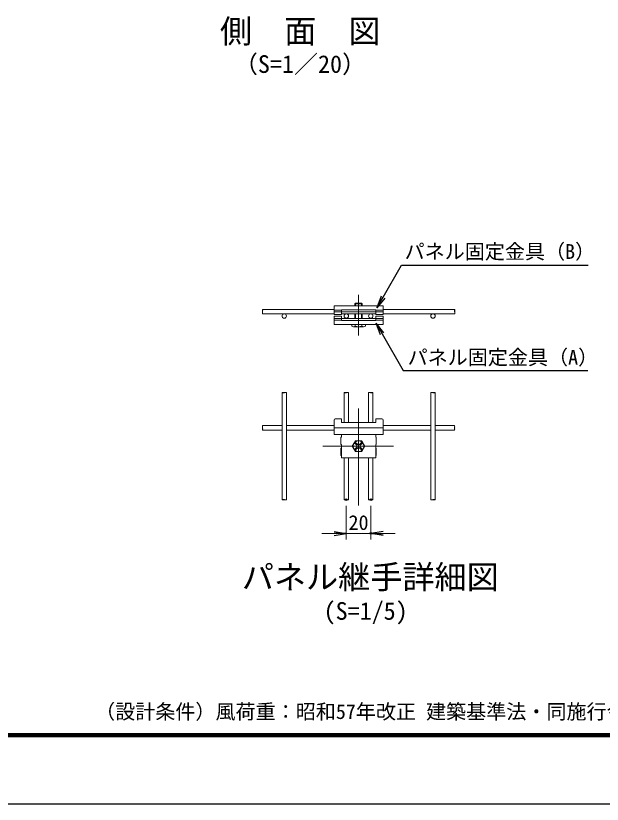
# Model space of a CAD drawing. Units: millimetres, scale not verified, with parts at other scales. Extents: x -4200 to 4200, y -2970 to 2970.
# Drawn here: x -610 to 1308, y -2970 to -393 of the extents above; entities that cross this region are included whole.
import ezdxf
from ezdxf.enums import TextEntityAlignment as Align

# ---------------------------------------------------------------- set-up
doc = ezdxf.new("R2010")
doc.units = ezdxf.units.MM
doc.header["$LTSCALE"] = 10
doc.header["$PDMODE"] = 32
doc.header["$PDSIZE"] = 5
doc.linetypes.add('USER1', pattern=[50.8, 31.75, -6.35, 6.35, -6.35])
for name, color, linetype, lineweight in [('0-0_D-STR-DIM', 7, 'Continuous', 13), ('0-1_D-STR3', 3, 'Continuous', 13), ('0-2_D-BMK', 2, 'USER1', 13), ('0-4_D-STR2', 7, 'Continuous', 13), ('0-5_0', 7, 'Continuous', 25), ('0-7_D-STR-TXT', 7, 'Continuous', 25), ('0-D_D-TTL', 7, 'Continuous', 25)]:
    doc.layers.add(name, color=color, linetype=linetype, lineweight=lineweight)
doc.layers.add('0-6_Defpoints', color=7, linetype='Continuous')
doc.layers.add('0-8_D-TTL-TXT', color=7, linetype='Continuous')
doc.styles.add('ＭＳ ゴシック', font='')
doc.styles.get('ＭＳ ゴシック').set_extended_font_data('MS Gothic')

# ---------------------------------------------------------------- blocks, each defined once
blk = doc.blocks.new('_Open')
at = {"layer": '0-5_0'}
blk.add_line((-10, 1.667), (0, 0), dxfattribs=at)
blk.add_lwpolyline([(-10, -1.667), (0, 0), (-10, 0)], dxfattribs=at)
blk = doc.blocks.new('MLeader5')
at = {"layer": '0-0_D-STR-DIM', "lineweight": 25}
blk.add_line((582.61, -1435.5), (568.39, -1397.53), dxfattribs=at)
for points in [[(594.16, -1428.83), (568.39, -1397.53), (588.39, -1432.17)], [(588.39, -1432.17), (657.5, -1551.88), (1253.46, -1551.88), (1260.66, -1551.88)]]:
    blk.add_lwpolyline(points, dxfattribs=at)
blk = doc.blocks.new('MLeader6')
at = {"layer": '0-0_D-STR-DIM', "lineweight": 25}
blk.add_line((597.19, -1316.18), (571.42, -1347.49), dxfattribs=at)
for points in [[(591.42, -1312.85), (651.76, -1208.33), (1254.99, -1208.33), (1262.19, -1208.33)], [(585.64, -1309.52), (571.42, -1347.49), (591.42, -1312.85)]]:
    blk.add_lwpolyline(points, dxfattribs=at)

msp = doc.modelspace()

# ---------------------------------------------------------------- linework, layer by layer
at = {"layer": '0-0_D-STR-DIM'}
for p, q in [((471.2, -1994.52), (471.2, -2104.77)), ((551.2, -1994.52), (551.2, -2104.77)), ((431.2, -2084.77), (391.2, -2084.77)), ((471.2, -2084.77), (551.2, -2084.77)), ((591.2, -2084.77), (631.2, -2084.77))]:
    msp.add_line(p, q, dxfattribs=at)
at = {"layer": '0-1_D-STR3'}
for p, q in [((499.2, -1334.91), (499.2, -1341.31)), ((501.63, -1332.49), (501.63, -1341.31)), ((501.63, -1332.49), (521.03, -1332.49)), ((521.03, -1332.49), (521.03, -1341.31)), ((521.03, -1332.49), (523.45, -1334.91)), ((523.45, -1334.91), (523.45, -1341.31)), ((591.33, -1341.13), (431.33, -1341.13)), ((431.33, -1369.13), (431.33, -1341.13)), ((431.33, -1355.13), (455.33, -1355.13)), ((431.33, -1361.13), (455.33, -1361.13)), ((567.33, -1354.22), (455.33, -1354.22)), ((455.33, -1354.22), (455.33, -1369.13)), ((567.33, -1361.13), (455.33, -1361.13)), ((567.33, -1354.22), (567.33, -1369.13)), ((567.33, -1355.13), (591.33, -1355.13)), ((567.33, -1361.13), (591.33, -1361.13)), ((591.33, -1369.13), (591.33, -1341.13)), ((455.33, -1369.13), (431.33, -1369.13)), ((455.33, -1374.34), (431.33, -1374.34)), ((431.33, -1374.34), (431.33, -1402.34)), ((431.33, -1382.34), (455.33, -1382.34)), ((431.33, -1388.34), (455.33, -1388.34)), ((455.33, -1389.25), (455.33, -1374.34)), ((567.33, -1382.34), (455.33, -1382.34)), ((567.33, -1389.25), (455.33, -1389.25)), ((499.2, -1382.34), (499.2, -1367.13)), ((501.63, -1382.34), (501.63, -1367.13)), ((521.03, -1382.34), (521.03, -1367.13)), ((523.45, -1382.34), (523.45, -1367.13)), ((591.33, -1369.13), (567.33, -1369.13)), ((591.33, -1374.34), (567.33, -1374.34)), ((567.33, -1389.25), (567.33, -1374.34)), ((567.33, -1382.34), (591.33, -1382.34)), ((567.33, -1388.34), (591.33, -1388.34)), ((591.33, -1374.34), (591.33, -1402.34)), ((591.33, -1402.34), (431.33, -1402.34)), ((489.3, -1402.51), (489.3, -1402.34)), ((489.3, -1402.51), (489.3, -1407.96)), ((494.81, -1409.43), (527.85, -1409.43)), ((500.31, -1402.51), (500.31, -1402.34)), ((500.31, -1402.51), (500.31, -1407.96)), ((522.34, -1402.51), (522.34, -1402.34)), ((522.34, -1402.51), (522.34, -1407.96)), ((533.35, -1402.51), (533.35, -1402.34)), ((533.35, -1407.96), (533.35, -1402.51)), ((431.2, -1714.63), (431.2, -1761.76)), ((455.2, -1710.63), (435.2, -1710.63)), ((455.2, -1722.79), (455.2, -1710.63)), ((567.2, -1722.79), (455.2, -1722.79)), ((567.2, -1710.63), (587.2, -1710.63)), ((567.2, -1722.79), (567.2, -1710.63)), ((591.2, -1714.63), (591.2, -1761.76)), ((431.2, -1739.76), (591.2, -1739.76)), ((591.2, -1761.76), (431.2, -1761.76)), ((453.2, -1769.76), (455.2, -1769.76)), ((453.2, -1769.76), (453.2, -1793.76)), ((455.2, -1761.76), (455.2, -1769.76)), ((567.2, -1761.76), (567.2, -1769.76)), ((567.2, -1769.76), (569.2, -1769.76)), ((569.2, -1769.76), (569.2, -1793.76)), ((453.2, -1793.76), (455.2, -1793.76)), ((455.2, -1793.76), (455.2, -1837.76)), ((501.01, -1782.11), (490.81, -1799.76)), ((501.01, -1817.42), (490.81, -1799.76)), ((499.89, -1791.28), (505.54, -1796.94)), ((499.89, -1808.25), (505.54, -1802.59)), ((501.01, -1782.11), (521.39, -1782.11)), ((502.71, -1788.45), (508.37, -1794.11)), ((519.68, -1788.45), (514.03, -1794.11)), ((522.51, -1791.28), (516.86, -1796.94)), ((522.51, -1808.25), (516.86, -1802.59)), ((521.39, -1782.11), (531.59, -1799.76)), ((567.2, -1793.76), (569.2, -1793.76)), ((567.2, -1793.76), (567.2, -1837.76)), ((453.2, -1805.76), (455.2, -1805.76)), ((453.2, -1805.76), (453.2, -1829.76)), ((502.71, -1811.08), (508.37, -1805.42)), ((519.68, -1811.08), (514.03, -1805.42)), ((567.2, -1805.76), (569.2, -1805.76)), ((569.2, -1805.76), (569.2, -1829.76)), ((453.2, -1829.76), (455.2, -1829.76)), ((455.2, -1837.76), (567.2, -1837.76)), ((567.2, -1829.76), (569.2, -1829.76))]:
    msp.add_line(p, q, dxfattribs=at)
for points in [[(501.63, -1332.49), (499.2, -1334.91), (523.45, -1334.91)], [(501.01, -1817.42), (521.39, -1817.42), (531.59, -1799.76)]]:
    msp.add_lwpolyline(points, dxfattribs=at)
msp.add_circle((511.2, -1799.76), 17.66, dxfattribs=at)
for centre, radius, start, end in [((494.81, -1398.42), 11.01, 240, 300), ((511.33, -1367.59), 41.84, 254.73852, 285.26148), ((527.85, -1398.42), 11.01, 240, 300), ((435.2, -1714.63), 4, 90, 180), ((587.2, -1714.63), 4, 0, 90), ((501.3, -1789.86), 2, 45, 225), ((502.71, -1799.76), 4, 314.99999, 45), ((511.2, -1791.28), 4, 225.00001, 314.99999), ((519.68, -1799.76), 4, 135, 225.00001), ((521.1, -1789.86), 2, 315.00048, 135.00047), ((501.3, -1809.66), 2, 135.00001, 314.99999), ((511.2, -1808.25), 4, 45, 135), ((521.1, -1809.66), 2, 225.00002, 45)]:
    msp.add_arc(centre, radius, start, end, dxfattribs=at)
at = {"layer": '0-2_D-BMK'}
for p, q in [((511.33, -1305.29), (511.33, -1438.35)), ((511.2, -1993.78), (511.2, -1634.2)), ((394.87, -1799.76), (625.27, -1799.76))]:
    msp.add_line(p, q, dxfattribs=at)
at = {"layer": '0-4_D-STR2'}
for p, q in [((431.33, -1352.73), (197.35, -1352.73)), ((591.33, -1352.73), (825.3, -1352.73)), ((431.33, -1367.13), (197.35, -1367.13)), ((455.33, -1367.13), (567.33, -1367.13)), ((591.33, -1367.13), (825.3, -1367.13)), ((260.92, -1625.01), (260.92, -1974.52)), ((275.32, -1625.01), (275.32, -1974.52)), ((464, -1625.01), (464, -1722.79)), ((478.4, -1625.01), (478.4, -1722.79)), ((544, -1625.01), (544, -1722.79)), ((558.4, -1625.01), (558.4, -1722.79)), ((747.08, -1625.01), (747.08, -1974.52)), ((761.48, -1625.01), (761.48, -1974.52)), ((260.92, -1732.56), (197.35, -1732.56)), ((260.92, -1746.96), (197.35, -1746.96)), ((431.2, -1732.56), (275.32, -1732.56)), ((431.2, -1746.96), (275.32, -1746.96)), ((591.2, -1732.56), (747.08, -1732.56)), ((591.2, -1746.96), (747.08, -1746.96)), ((761.48, -1732.56), (825.04, -1732.56)), ((761.48, -1746.96), (825.04, -1746.96)), ((464, -1837.76), (464, -1974.52)), ((478.4, -1837.76), (478.4, -1974.52)), ((544, -1837.76), (544, -1974.52)), ((558.4, -1837.76), (558.4, -1974.52))]:
    msp.add_line(p, q, dxfattribs=at)
for centre in [(268.12, -1374.34), (471.2, -1374.34), (551.2, -1374.33), (754.53, -1374.34)]:
    msp.add_circle(centre, 7.2, dxfattribs=at)
for centre, major_axis, start_param, end_param in [((197.35, -1363.57), (0, 3.6), 0.0000003, 3.1416916), ((825.3, -1363.57), (0, 3.6), 3.1414937, 6.283185), ((271.72, -1625.01), (-3.6, 0), 3.1414937, 6.283185), ((474.8, -1625.01), (-3.6, 0), 3.1414937, 6.283185), ((547.6, -1625.01), (3.6, 0), 0.0000003, 3.1416916), ((750.68, -1625.01), (3.6, 0), 0.0000003, 3.1416916), ((197.35, -1736.16), (0, -3.6), 3.1414937, 6.283185), ((825.04, -1736.16), (0, -3.6), 0.0000003, 3.1416916), ((271.72, -1974.52), (-3.6, 0), 0.0000003, 3.1416916), ((474.8, -1974.52), (-3.6, 0), 0.0000003, 3.1416916), ((547.6, -1974.52), (3.6, 0), 3.1414937, 6.283185), ((750.68, -1974.52), (3.6, 0), 3.1414937, 6.283185)]:
    msp.add_ellipse(centre, major_axis=major_axis, ratio=0.114898, start_param=start_param, end_param=end_param, dxfattribs=at)
for centre, major_axis in [((197.35, -1356.36), (0, -3.6)), ((825.3, -1356.36), (0, 3.6)), ((264.52, -1625.01), (-3.6, 0)), ((467.6, -1625.01), (-3.6, 0)), ((554.8, -1625.01), (3.6, 0)), ((757.88, -1625.01), (3.6, 0)), ((197.35, -1743.37), (0, -3.6)), ((825.04, -1743.37), (0, 3.6)), ((264.52, -1974.52), (-3.6, 0)), ((467.6, -1974.52), (-3.6, 0)), ((554.8, -1974.52), (3.6, 0)), ((757.88, -1974.52), (3.6, 0))]:
    msp.add_ellipse(centre, major_axis=major_axis, ratio=0.114898, dxfattribs=at)
at = {"layer": '0-6_Defpoints'}
for p in [(471.2, -1974.52), (551.2, -1974.52), (551.2, -2084.77)]:
    msp.add_point(p, dxfattribs=at)
at = {"layer": '0-D_D-TTL', "color": 2}
msp.add_lwpolyline([(-4199.62, 2970), (4200.38, 2970), (4200.38, -2970), (-4199.62, -2970)], close=True, dxfattribs=at)
at = {"layer": '0-D_D-TTL'}
for points in [[(-3929.62, 2750), (3930.38, 2750), (3930.38, -2750), (-3929.62, -2750)], [(-3927.12, 2747.5), (3927.88, 2747.5), (3927.88, -2747.5), (-3927.12, -2747.5)], [(-3924.62, 2745), (3925.38, 2745), (3925.38, -2745), (-3924.62, -2745)], [(-3922.12, 2742.5), (3922.88, 2742.5), (3922.88, -2742.5), (-3922.12, -2742.5)], [(-3919.62, 2740), (3920.38, 2740), (3920.38, -2740), (-3919.62, -2740)]]:
    msp.add_lwpolyline(points, close=True, dxfattribs=at)

# ---------------------------------------------------------------- block references
at = {"layer": '0-0_D-STR-DIM'}
for name in ['MLeader6', 'MLeader5']:
    msp.add_blockref(name, (0, 0), dxfattribs=at)
at = {"layer": '0-0_D-STR-DIM', "xscale": 4, "yscale": 4}
msp.add_blockref('_Open', (471.2, -2084.77), dxfattribs=at)
at = {"layer": '0-0_D-STR-DIM', "xscale": 4, "yscale": 4, "rotation": 180}
msp.add_blockref('_Open', (551.2, -2084.77), dxfattribs=at)

# ---------------------------------------------------------------- texts
at = {"layer": '0-0_D-STR-DIM', "style": 'ＭＳ ゴシック'}
msp.add_text('20', height=48.09, dxfattribs=at).set_placement((478.45, -2087.82), align=Align.BOTTOM_LEFT)
at = {"layer": '0-7_D-STR-TXT', "style": 'ＭＳ ゴシック'}
for s, p in [('パネル固定金具（B）', (661.69, -1201.91)), ('パネル固定金具（A）', (671.52, -1547.72))]:
    msp.add_text(s, height=48.09, dxfattribs=at).set_placement(p, align=Align.BOTTOM_LEFT)
at = {"layer": '0-8_D-TTL-TXT', "style": 'ＭＳ ゴシック'}
for s, height, p in [('側\u3000面\u3000図', 76.98, (57.99, -505)), ('（S=1／20）', 57.7, (103.48, -596.97)), ('パネル継手詳細図', 76.98, (129.5, -2289.03)), ('(S=1/5)', 57.7, (397.05, -2384.47)), ('（設計条件）風荷重：昭和57年改正 建築基準法・同施行令に基づく風圧力に準拠。', 48.09, (-350.22, -2705.76))]:
    msp.add_text(s, height=height, dxfattribs=at).set_placement(p, align=Align.BOTTOM_LEFT)

doc.saveas('drawing.dxf')
